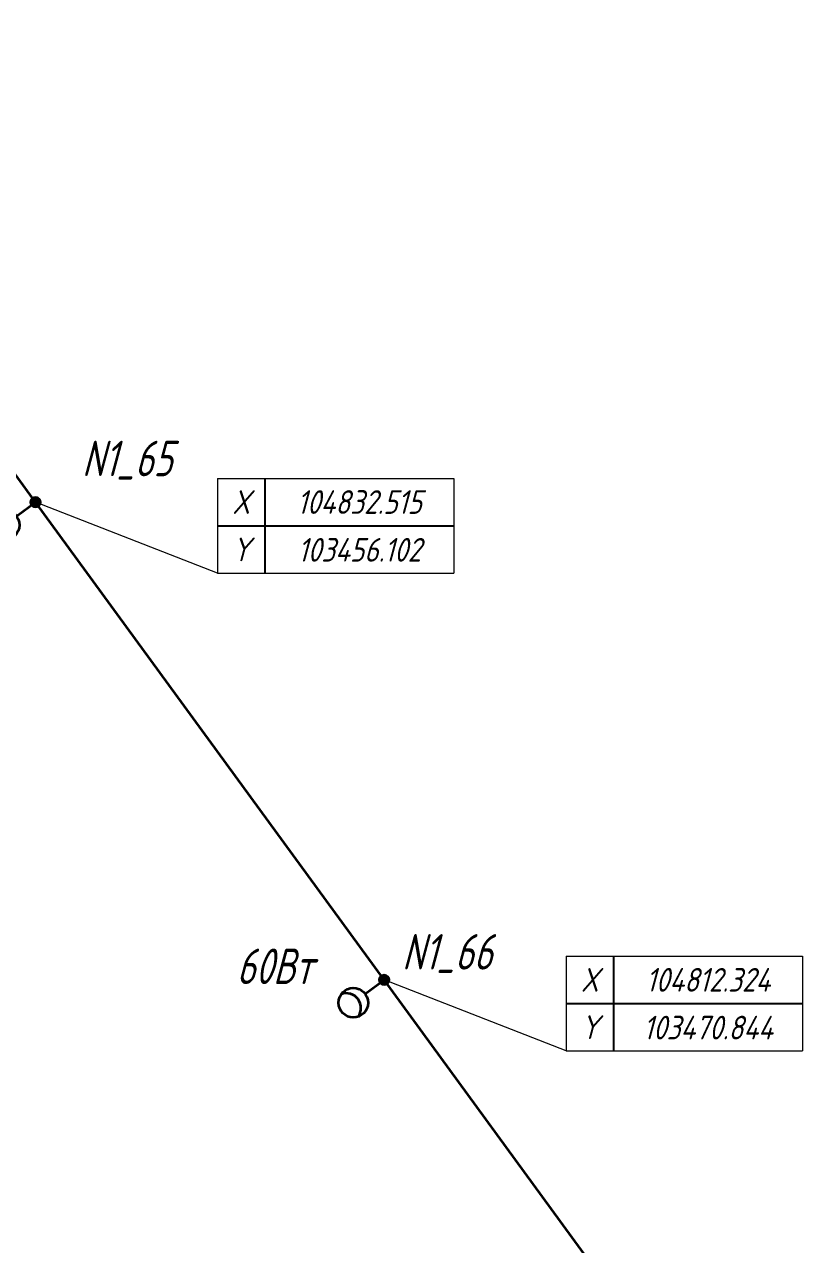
# Model space of a CAD drawing. Header units: millimetres. Extents: x 103224660 to 103518869, y 104697762 to 104995758.
# Drawn here: x 103455632 to 103488541, y 104801135 to 104852700 of the extents above; entities that cross this region are included whole.
import ezdxf
from ezdxf.enums import TextEntityAlignment as Align

# ---------------------------------------------------------------- set-up
doc = ezdxf.new("R2010")
doc.units = ezdxf.units.MM
doc.set_wipeout_variables(frame=1)
doc.layers.add('0 @ 1', color=7, linetype='Continuous')
for name, color, linetype, lineweight in [('ЭО_Воздушная линия', 10, 'Continuous', 35), ('ЭО_Пл_Опора', 10, 'Continuous', 35), ('ЭО_Пл_Опора_Светильники', 10, 'Continuous', 35), ('ЭО_Пл_Светильники', 10, 'Continuous', 25), ('ЭО_Пл_Светильники_Текст', 10, 'Continuous', 20), ('ЭС_Координата', 7, 'Continuous', 25)]:
    doc.layers.add(name, color=color, linetype=linetype, lineweight=lineweight)
doc.styles.add('ПБГС', font='simplex.shx', dxfattribs={"width": 0.8, "oblique": 15})

# ---------------------------------------------------------------- blocks, each defined once
blk = doc.blocks.new('промежуточная')
h = blk.add_hatch(color=255)
edge = h.paths.add_edge_path()
edge.add_arc((0, 0), 0.833, 0, 360)
at = {"lineweight": 30}
blk.add_circle((0, 0), 0.833, dxfattribs=at)
blk = doc.blocks.new('*U24')
at = {"layer": 'ЭО_Пл_Светильники'}
blk.add_line((0, 2), (0, 0), dxfattribs=at)
at = {"layer": 'ЭО_Пл_Светильники', "linetype": 'ByBlock', "xscale": 250, "yscale": 250, "zscale": 250}
blk.add_blockref('промежуточная', (0, 0), dxfattribs=at)
at = {"style": 'ПБГС', "oblique": 15, "width": 0.7, "flags": 1}
blk.add_attdef('NAME', (0, -6), '', height=3.5, dxfattribs=at)
at = {"layer": 'ЭО_Пл_Светильники_Текст', "style": 'ПБГС', "oblique": 15, "width": 0.7}
blk.add_attdef('N_PYLON', (1964, 1095), '', height=1500, dxfattribs=at)
at = {"layer": 'ЭО_Пл_Светильники_Текст', "style": 'ПБГС', "oblique": 15, "width": 0.7, "flags": 1}
for tag, p in [('TYPE', (0, 0)), ('MANUFACTURER', (0, -12)), ('SPECIFICATION_SECTION', (0, -18)), ('POWER', (0, -24)), ('GROUP', (0, -30))]:
    blk.add_attdef(tag, p, '', height=3.5, dxfattribs=at)
blk = doc.blocks.new('*U99')
at = {"layer": 'ЭО_Пл_Светильники'}
blk.add_line((0, 2), (0, 0), dxfattribs=at)
at = {"layer": 'ЭО_Пл_Светильники', "linetype": 'ByBlock', "xscale": 250, "yscale": 250, "zscale": 250}
blk.add_blockref('промежуточная', (0, 0), dxfattribs=at)
at = {"style": 'ПБГС', "oblique": 15, "width": 0.7, "flags": 1}
blk.add_attdef('NAME', (0, -6), '', height=3.5, dxfattribs=at)
at = {"layer": 'ЭО_Пл_Светильники_Текст', "style": 'ПБГС', "oblique": 15, "width": 0.7}
blk.add_attdef('N_PYLON', (755, 436), '', height=1500, dxfattribs=at)
at = {"layer": 'ЭО_Пл_Светильники_Текст', "style": 'ПБГС', "oblique": 15, "width": 0.7, "flags": 1}
for tag, p in [('TYPE', (0, 0)), ('MANUFACTURER', (0, -12)), ('SPECIFICATION_SECTION', (0, -18)), ('POWER', (0, -24)), ('GROUP', (0, -30))]:
    blk.add_attdef(tag, p, '', height=3.5, dxfattribs=at)
blk = doc.blocks.new('*U166')
at = {"layer": 'ЭО_Пл_Опора_Светильники'}
h = blk.add_hatch(color=256, dxfattribs=at)
h.dxf.hatch_style = 1
h.paths.add_polyline_path([(-118, 160, 1), (118, -160, 1)])
blk.add_line((-803, -595), (0, 0), dxfattribs=at)
for centre, radius in [((0, 0), 199), ((-1306, -967), 625)]:
    blk.add_circle(centre, radius, dxfattribs=at)
blk.add_arc((-1607, -1191), 625, 323.9937, 109.0785, dxfattribs=at)
at = {"style": 'ПБГС', "oblique": 15, "width": 0.7, "flags": 1}
for tag, p, height in [('TYPE', (-1704, -2539), 525000), ('NAME', (0, -3506), 875), ('MANUFACTURER', (0, -5006), 875), ('SPECIFICATION_SECTION', (0, -6506), 875), ('GROUP', (0, -9506), 875)]:
    blk.add_attdef(tag, p, '', height=height, dxfattribs=at)
at = {"layer": 'ЭО_Пл_Светильники_Текст', "style": 'ПБГС', "oblique": 15, "width": 0.7}
blk.add_attdef('POWER', (-6243, -177), '', height=1500, dxfattribs=at)
blk = doc.blocks.new('*U491')
blk.add_wipeout([(15.39, -6), (15.39, 2), (35.39, 2), (35.39, -6)])
at = {"lineweight": 0}
blk.add_line((15.39, -6), (0, 0), dxfattribs=at)
at = {"color": 0, "lineweight": 0, "transparency": 16777216}
for points in [[(15.39, 2), (15.39, -6), (15.39, -6), (15.39, -6)], [(15.39, 2), (35.39, 2)], [(35.39, 2), (35.39, -6), (35.39, -6), (35.39, -6)], [(15.39, -6), (35.39, -6)]]:
    blk.add_lwpolyline(points, dxfattribs=at)
at = {"transparency": 16777216}
for points in [[(19.39, 2), (19.39, -6)], [(15.39, -2), (35.39, -2)]]:
    blk.add_lwpolyline(points, dxfattribs=at)
at = {"color": 250, "transparency": 16777216, "style": 'ПБГС', "oblique": 15, "width": 0.8, "flags": 8}
for tag, p in [('КООРДИНАТАY', (27.39, 0)), ('КООРДИНАТАX', (27.39, -4.04))]:
    blk.add_attdef(tag, text='', height=2, dxfattribs=at).set_placement(p, align=Align.MIDDLE_CENTER)
at = {"layer": '0 @ 1', "color": 7, "transparency": 16777216, "char_height": 2, "width": 4, "attachment_point": 5, "style": 'ПБГС'}
for s, insert in [('X', (17.39, 0)), ('Y', (17.39, -4))]:
    blk.add_mtext(s, dxfattribs=dict(at, insert=insert))
blk = doc.blocks.new('*U1377')
at = {"layer": 'ЭС_Координата', "lineweight": 70}
ref = blk.add_blockref('*U491', (103456102, 104832515), dxfattribs=dict(at, xscale=500, yscale=500, zscale=500))
ref.add_attrib('КООРДИНАТАX', '103456.102', dxfattribs={"layer": '0 @ 1', "color": 250, "transparency": 16777216, "height": 1000, "style": 'ПБГС', "oblique": 15, "width": 0.8, "flags": 8}).set_placement((103469799, 104830496), align=Align.MIDDLE_CENTER)
ref.add_attrib('КООРДИНАТАY', '104832.515', dxfattribs={"layer": '0 @ 1', "color": 250, "transparency": 16777216, "height": 1000, "style": 'ПБГС', "oblique": 15, "width": 0.8, "flags": 8}).set_placement((103469799, 104832515), align=Align.MIDDLE_CENTER)
blk = doc.blocks.new('*U1378')
at = {"layer": 'ЭС_Координата', "lineweight": 70}
ref = blk.add_blockref('*U491', (103470844, 104812324), dxfattribs=dict(at, xscale=500, yscale=500, zscale=500))
ref.add_attrib('КООРДИНАТАX', '103470.844', dxfattribs={"layer": '0 @ 1', "color": 250, "transparency": 16777216, "height": 1000, "style": 'ПБГС', "oblique": 15, "width": 0.8, "flags": 8}).set_placement((103484541, 104810305), align=Align.MIDDLE_CENTER)
ref.add_attrib('КООРДИНАТАY', '104812.324', dxfattribs={"layer": '0 @ 1', "color": 250, "transparency": 16777216, "height": 1000, "style": 'ПБГС', "oblique": 15, "width": 0.8, "flags": 8}).set_placement((103484541, 104812324), align=Align.MIDDLE_CENTER)

msp = doc.modelspace()

# ---------------------------------------------------------------- linework, layer by layer
at = {"layer": 'ЭО_Воздушная линия'}
for p, q in [((103456102, 104832510), (103441358, 104852700)), ((103470846, 104812321), (103456102, 104832510)), ((103485590, 104792131), (103470846, 104812321))]:
    msp.add_line(p, q, dxfattribs=at)

# ---------------------------------------------------------------- block references
at = {"layer": 'ЭО_Пл_Опора'}
for name, p, values in [('*U24', (103456102, 104832510), {'N_PYLON': 'N1_65'}), ('*U99', (103470846, 104812321), {'N_PYLON': 'N1_66'})]:
    msp.add_blockref(name, p, dxfattribs=at).add_auto_attribs(values)
at = {"layer": 'ЭО_Пл_Светильники'}
for p in [(103456102, 104832510), (103470846, 104812323)]:
    msp.add_blockref('*U166', p, dxfattribs=at).add_auto_attribs({'POWER': '60Вт'})

# ---------------------------------------------------------------- next in the draw order: block references
at = {"layer": 'ЭО_Пл_Светильники_Текст'}
for name in ['*U1377', '*U1378']:
    msp.add_blockref(name, (0, 0), dxfattribs=at)

doc.saveas('drawing.dxf')
